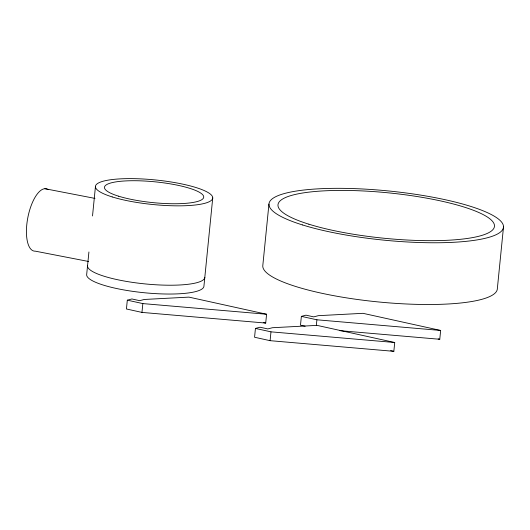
<?xml version="1.0" encoding="UTF-8"?>
<svg xmlns="http://www.w3.org/2000/svg" width="530" height="530" viewBox="0 0 530 530"><rect width="100%" height="100%" fill="white"/><g stroke="black" fill="none" stroke-linecap="round" stroke-linejoin="round"><path stroke-width="0.79" d="M88.921 251.975L86.655 274.706A58.923 12.349 5.7 0 0 144.683 292.779A58.923 12.349 5.7 0 0 203.931 286.154L212.735 197.955M92.518 215.968L95.453 186.514M127.313 300.165L126.431 308.983L141.96 312.409L265.709 323.068L266.59 314.244L188.932 297.118L144.259 299.47L139.668 300.676L131.904 298.96L127.313 300.165L142.842 303.591L266.59 314.244M141.96 312.409L142.842 303.591M255.447 328.421L254.566 337.246L270.095 340.671L393.843 351.324L394.724 342.506L317.066 325.38L272.394 327.726L267.802 328.931L260.038 327.215L255.447 328.421L270.976 331.846L394.724 342.506M268.942 204.103L262.781 265.835A117.845 24.705 5.7 0 0 378.831 301.987A117.845 24.705 5.7 0 0 497.339 288.731L503.5 226.992M270.095 340.671L270.976 331.846M339.942 330.674L439.767 339.273L440.649 330.448L362.99 313.323L318.318 315.675L313.727 316.88L305.962 315.165L301.371 316.37L300.49 325.188L305.147 326.215M316.337 325.407L316.9 319.795L301.371 316.37M316.9 319.795L440.649 330.448M44.891 188.7L94.989 198.406M88.636 261.495L35.305 251.16A31.727 12.488 -79 0 1 28.037 216.565A31.727 12.488 -79 0 1 48.038 189.574M438.171 338.915L439.767 339.273M263.311 322.538L265.709 323.068M390.643 350.615L393.843 351.324M204.812 277.336A58.923 12.349 5.7 0 1 145.558 283.961A58.923 12.349 5.7 0 1 87.536 265.888M112.201 196.922A58.923 12.349 5.7 0 0 210.582 200.956A58.923 12.349 5.7 0 0 139.509 178.822A58.923 12.349 5.7 0 0 112.201 196.922M118.641 196.199A49.86 10.448 5.7 0 0 201.89 199.618A49.86 10.448 5.7 0 0 141.755 180.889A49.86 10.448 5.7 0 0 118.641 196.199M308.871 224.197A108.776 22.803 5.7 0 0 490.495 231.656A108.776 22.803 5.7 0 0 359.294 190.787A108.776 22.803 5.7 0 0 308.871 224.197M302.425 224.919A117.845 24.705 5.7 0 0 499.187 232.995A117.845 24.705 5.7 0 0 357.048 188.726A117.845 24.705 5.7 0 0 302.425 224.919"/></g></svg>
